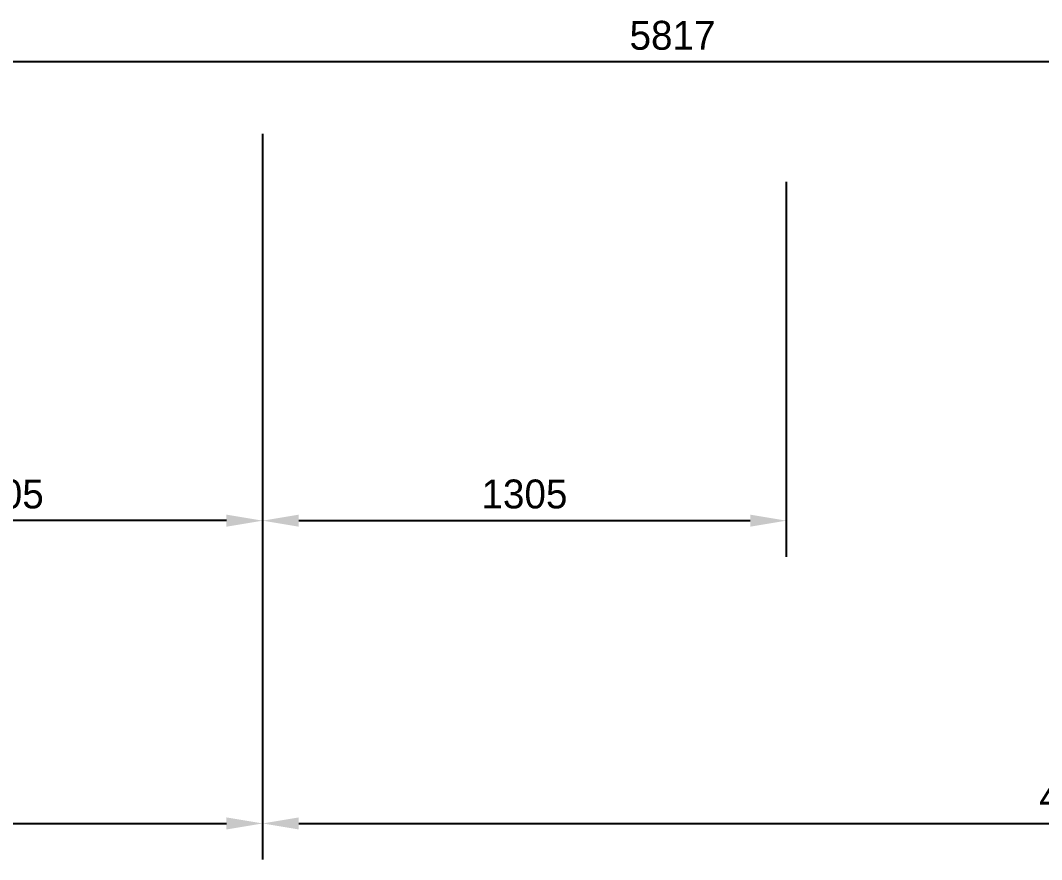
# Model space of a CAD drawing. Extents: x -2783 to 10777, y -3348 to 2247.
# Drawn here: x 6088 to 8633, y -3348 to -1257 of the extents above; entities that cross this region are included whole.
import ezdxf

# ---------------------------------------------------------------- set-up
doc = ezdxf.new("R2010")
doc.units = 0
doc.header["$LTSCALE"] = 4
doc.header["$MEASUREMENT"] = 0
doc.layers.get('0').update_dxf_attribs({"linetype": 'CONTINUOUS'})
doc.layers.get('DEFPOINTS').update_dxf_attribs({"linetype": 'CONTINUOUS'})
doc.dimstyles.new('DEFAULT', dxfattribs={"dimtxt": 2.4, "dimasz": 3, "dimexe": 3, "dimexo": 3, "dimgap": 1, "dimtad": 1, "dimdec": 0, "dimzin": 0, "dimdsep": 46, "dimtxsty": 'Standard', "dimsah": 1, "dimcen": 1, "dimclrd": 1, "dimclre": 1, "dimclrt": 6, "dimadec": 0, "dimazin": 0, "dimtfac": 1, "dimtdec": 4, "dimtofl": 0, "dimtmove": 0, "dimatfit": 3, "dimfxl": 0, "dimtolj": 1, "dimtzin": 0, "dimarcsym": 0})

# ---------------------------------------------------------------- blocks, each defined once
blk = doc.blocks.new('*D0')
at = {"linetype": 'ByBlock'}
for p, q in [((10776.8, -1390.6), (10776.8, -3348.1)), ((6691.8, -2216.4), (6691.8, -3348.1)), ((6781.8, -3258.1), (10686.8, -3258.1))]:
    blk.add_line(p, q, dxfattribs=at)
for points in [[(6781.8, -3243.1), (6781.8, -3273.1), (6691.8, -3258.1)], [(10686.8, -3243.1), (10686.8, -3273.1), (10776.8, -3258.1)]]:
    blk.add_solid(points, dxfattribs=at)
at = {"layer": 'DEFPOINTS', "color": 0, "linetype": 'ByBlock'}
for p in [(10776.8, -1300.6), (6691.8, -2126.4, -4915.6), (10776.8, -3258.1)]:
    blk.add_point(p, dxfattribs=at)
at = {"linetype": 'ByBlock', "insert": (8734.3, -3192.1), "char_height": 72, "attachment_point": 5}
blk.add_mtext('\\A1;4085', dxfattribs=at)
blk = doc.blocks.new('*D2')
at = {"linetype": 'ByBlock'}
for p, q in [((5386.8, -1659.2), (5386.8, -2593.5)), ((6691.8, -1659.2), (6691.8, -2593.5)), ((6601.8, -2503.5), (5476.8, -2503.5))]:
    blk.add_line(p, q, dxfattribs=at)
for points in [[(5476.8, -2488.5), (5476.8, -2518.5), (5386.8, -2503.5)], [(6601.8, -2488.5), (6601.8, -2518.5), (6691.8, -2503.5)]]:
    blk.add_solid(points, dxfattribs=at)
at = {"layer": 'DEFPOINTS', "color": 0, "linetype": 'ByBlock'}
for p in [(5386.8, -1569.2), (6691.8, -1569.2), (5386.8, -2503.5)]:
    blk.add_point(p, dxfattribs=at)
at = {"linetype": 'ByBlock', "insert": (6039.3, -2437.5), "char_height": 72, "attachment_point": 5}
blk.add_mtext('\\A1;1305', dxfattribs=at)
blk = doc.blocks.new('*D3')
at = {"linetype": 'ByBlock'}
for p, q in [((6691.8, -1659.2), (6691.8, -2593.5)), ((7996.8, -1659.2), (7996.8, -2593.5)), ((6781.8, -2503.5), (7906.8, -2503.5))]:
    blk.add_line(p, q, dxfattribs=at)
for points in [[(6781.8, -2488.5), (6781.8, -2518.5), (6691.8, -2503.5)], [(7906.8, -2488.5), (7906.8, -2518.5), (7996.8, -2503.5)]]:
    blk.add_solid(points, dxfattribs=at)
at = {"layer": 'DEFPOINTS', "color": 0, "linetype": 'ByBlock'}
for p in [(6691.8, -1569.2), (7996.8, -1569.2), (7996.8, -2503.5)]:
    blk.add_point(p, dxfattribs=at)
at = {"linetype": 'ByBlock', "insert": (7344.3, -2437.5), "char_height": 72, "attachment_point": 5}
blk.add_mtext('\\A1;1305', dxfattribs=at)
blk = doc.blocks.new('*D4')
at = {"linetype": 'ByBlock'}
for p, q in [((-1193.2, -1539.2), (-1193.2, -3348.1)), ((6691.8, -1539.2), (6691.8, -3348.1)), ((-1103.2, -3258.1), (6601.8, -3258.1))]:
    blk.add_line(p, q, dxfattribs=at)
for points in [[(-1103.2, -3243.1), (-1103.2, -3273.1), (-1193.2, -3258.1)], [(6601.8, -3243.1), (6601.8, -3273.1), (6691.8, -3258.1)]]:
    blk.add_solid(points, dxfattribs=at)
at = {"layer": 'DEFPOINTS', "color": 0, "linetype": 'ByBlock'}
for p in [(-1193.2, -1449.2), (6691.8, -1449.2), (6691.8, -3258.1)]:
    blk.add_point(p, dxfattribs=at)
at = {"linetype": 'ByBlock', "insert": (2749.3, -3192.1), "char_height": 72, "attachment_point": 5}
blk.add_mtext('\\A1;7885', dxfattribs=at)

msp = doc.modelspace()

# ---------------------------------------------------------------- linework, layer by layer
at = {"linetype": 'ByBlock'}
msp.add_line((10531.8, -1360.4, 4933.1), (4894.8, -1360.4, 4933.1), dxfattribs=at)

# ---------------------------------------------------------------- texts
at = {"linetype": 'ByBlock', "insert": (7713.3, -1294.4, 4933.1), "char_height": 72, "attachment_point": 5}
msp.add_mtext('\\A1;5817', dxfattribs=at)

# ---------------------------------------------------------------- dimensions: what is measured, and where the dimension line sits
for base, p1, p2, picture, middle in [((10776.8, -3258.1, 4933.1), (6691.8, -2126.4, 17.5), (10776.8, -1300.6, 4933.1), '*D0', (8734.3, -3192.1, 4933.1)), ((6691.8, -3258.1, 17.5), (-1193.2, -1449.2, 17.5), (6691.8, -1449.2, 17.5), '*D4', (2749.3, -3192.1, 17.5)), ((5386.8, -2503.5, 17.5), (6691.8, -1569.2, 17.5), (5386.8, -1569.2, 17.5), '*D2', (6039.3, -2437.5, 17.5)), ((7996.8, -2503.5, 17.5), (6691.8, -1569.2, 17.5), (7996.8, -1569.2, 17.5), '*D3', (7344.3, -2437.5, 17.5))]:
    dim = msp.add_linear_dim(base=base, p1=p1, p2=p2, dimstyle='DEFAULT', override={"dimscale": 30, "dimsah": 0, "dimclrd": 256, "dimclre": 256, "dimclrt": 256})
    dim.commit()
    dim.dimension.update_dxf_attribs({"geometry": picture, "text_midpoint": middle})

doc.saveas('drawing.dxf')
